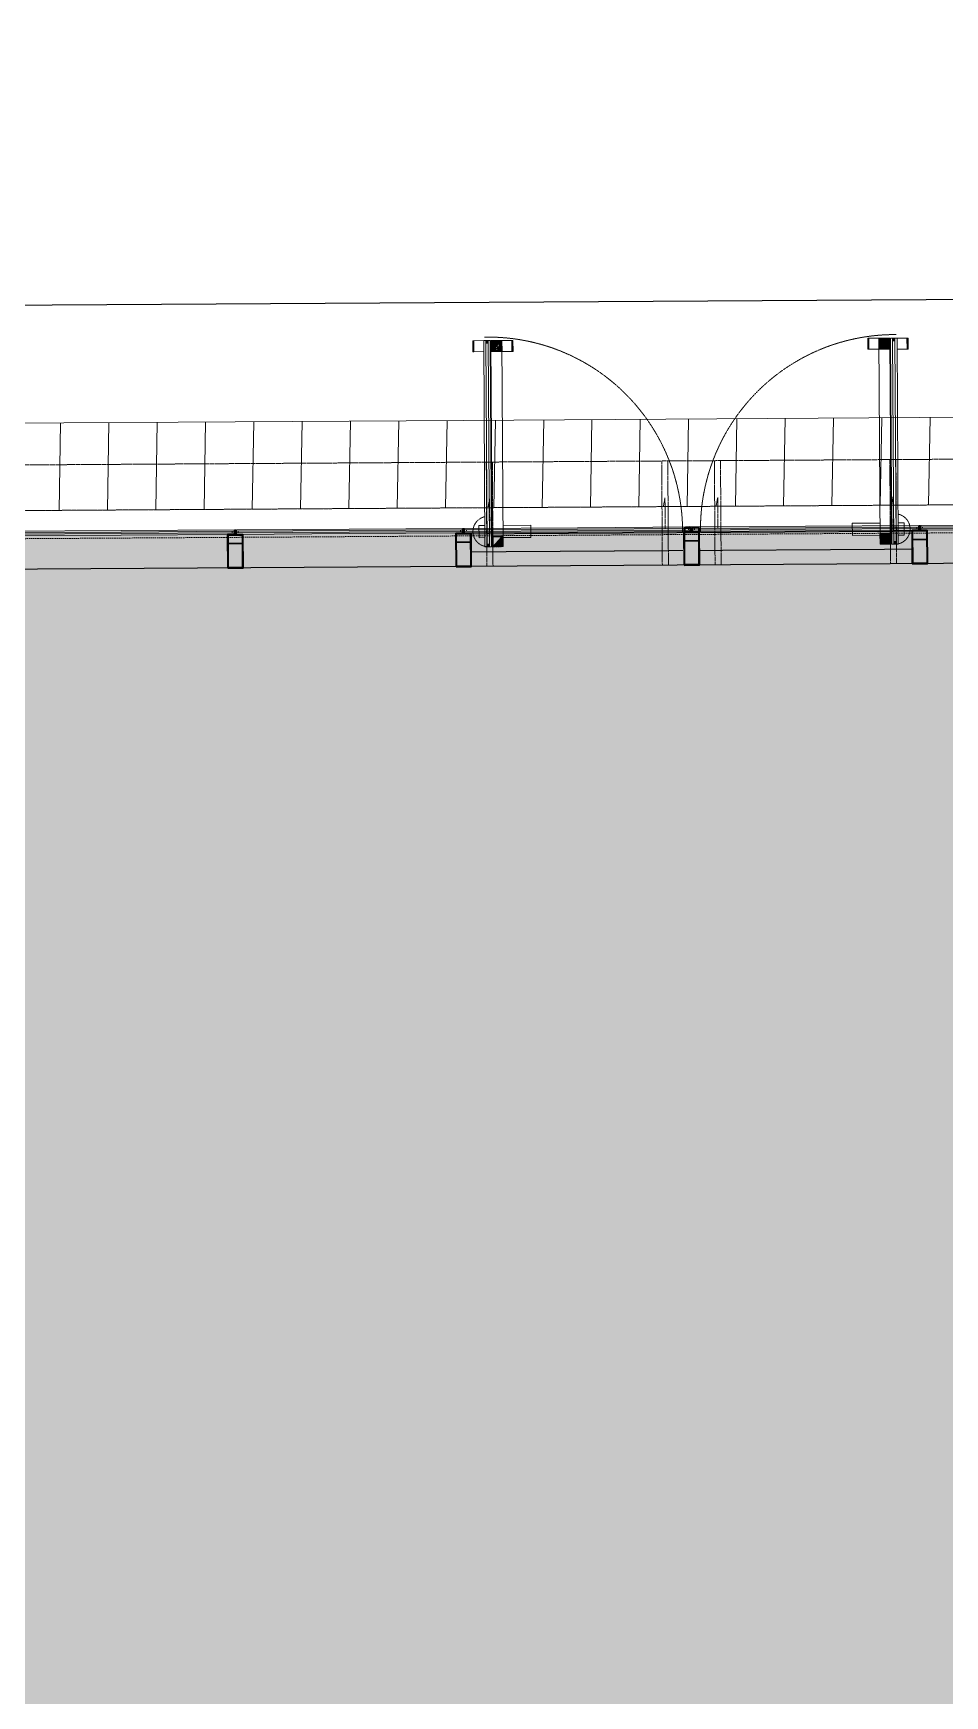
# Model space of a CAD drawing. Header units: millimetres. Extents: x 306 to 836129804, y -168137 to 818603917.
# Drawn here: x 834507871 to 834513864, y 818037969 to 818048899 of the extents above; entities that cross this region are included whole.
import ezdxf

# ---------------------------------------------------------------- set-up
doc = ezdxf.new("R2010")
doc.units = ezdxf.units.MM
doc.header["$LTSCALE"] = 3
for name, pattern in [('ACAD_ISO03W100', [30, 12, -18]), ('B0701', [2.34375, 1.5625, -0.78125]), ('B0703', [4.6875, 3.125, -1.5625])]:
    doc.linetypes.add(name, pattern=pattern)
doc.layers.add('_LTC', color=251, linetype='Continuous')
for name, color, linetype, lineweight in [('Eva-New', 1, 'ACAD_ISO03W100', 18), ('Hatch (LTC&CB)', 252, 'Continuous', 35), ('UAJ-08META', 251, 'Continuous', 9), ('UAJ-21EXWA', 251, 'Continuous', 35), ('UAJ-21EXWA-a', 251, 'Continuous', 9), ('UAJ-21EXWA-c', 251, 'Continuous', 9), ('UAJ-22INWA-a', 251, 'Continuous', 13), ('UAJ-23FLOR-h', 251, 'Continuous', 9), ('UAJ-23FLOR-y', 251, 'B0701', 9), ('UAJ-23FLOR-z', 251, 'B0703', 9), ('UAJ-31EXFR-a', 251, 'Continuous', 13), ('UAJ-31EXFR-c', 251, 'Continuous', 9), ('UAJ-31EXFR-h', 251, 'Continuous', 9), ('UAJ-31EXFR-t', 251, 'Continuous', 5), ('UAJ-31EXFR-y', 251, 'B0701', 9), ('UAJ-32INFR-c', 251, 'Continuous', 9), ('UAJ-32INFR-h', 251, 'Continuous', 9)]:
    doc.layers.add(name, color=color, linetype=linetype, lineweight=lineweight)
pattern_1 = [(45, (0, 0), (-4.999999779477807, 4.999999779477808), []), (45, (1.7, 0), (-4.999999779477807, 4.999999779477808), []), (45, (1.8, 0), (-4.999999779477807, 4.999999779477808), []), (45, (1.9, 0), (-4.999999779477807, 4.999999779477808), []), (45, (2, 0), (-4.999999779477807, 4.999999779477808), []), (45, (2.1, 0), (-4.999999779477807, 4.999999779477808), []), (45, (2.2, 0), (-4.999999779477807, 4.999999779477808), []), (45, (2.3, 0), (-4.999999779477807, 4.999999779477808), [])]

# ---------------------------------------------------------------- blocks, each defined once
blk = doc.blocks.new('*U1177')
at = {"layer": 'UAJ-23FLOR-y'}
for p, q in [((-39.91905583338355, 2.543421103150341), (3.646343938561749, 686.3033914047064)), ((0, 0), (43.5653995188492, 683.7599700787799)), ((8.181724942352872, 442.9493349137479), (-5.460189559905572, 390.3165417619043)), ((-4.535381130339175, 243.3540563795705), (8.181724942352872, 442.9493349137479))]:
    blk.add_line(p, q, dxfattribs=at)
blk = doc.blocks.new('*U1559')
at = {"layer": 'UAJ-21EXWA'}
for points in [[(2999.999999761581, 85.00000035762787), (3099.999999761581, 85.00000047683716), (3099.999999880791, 301.9999996423721), (3000, 301.9999996423721)], [(4499.999999642372, 85.00000035762787), (4599.999999642372, 85.00000047683716), (4599.999999761581, 301.9999996423721), (4499.999999880791, 301.9999996423721)], [(5999.999999523163, 85.00000035762787), (6099.999999523163, 85.00000047683716), (6099.999999642372, 301.9999996423721), (5999.999999761581, 301.9999996423721)], [(7499.999999403954, 85.00000035762787), (7599.999999403954, 85.00000047683716), (7599.999999523163, 301.9999996423721), (7499.999999642372, 301.9999996423721)]]:
    blk.add_lwpolyline(points, close=True, dxfattribs=at)
at = {"layer": 'UAJ-21EXWA-a'}
for points in [[(2300, 304.9999980926514), (1557.499999403954, 305.0000003576279), (1557.499999403954, 335.0000004768372), (2300, 334.9999980926514)], [(2300.000000357628, 305), (3042.499998688698, 305.0000002384186), (3042.499998688698, 335), (2300.000000119209, 335.0000001192093)], [(3046.499999880791, 301.9999992847443), (3046.500000119209, 335.0000003576279), (3053.500000119209, 335.0000007152557), (3053.5, 301.9999992847443)], [(3799.999999880791, 304.9999980926514), (3057.499999284744, 305.0000003576279), (3057.499999284744, 335.0000004768372), (3799.999999880791, 334.9999980926514)], [(3800.000000238419, 305), (4542.499998569489, 305.0000002384186), (4542.499998569489, 335), (3800, 335.0000001192093)], [(4546.499999761581, 301.9999992847443), (4546.5, 335.0000003576279), (4553.5, 335.0000007152557), (4553.499999880791, 301.9999992847443)], [(5299.999999761581, 304.9999980926514), (4557.499999165535, 305.0000003576279), (4557.499999165535, 335.0000004768372), (5299.999999761581, 334.9999980926514)], [(5300.000000119209, 305), (6042.499998450279, 305.0000002384186), (6042.499998450279, 335), (5299.999999880791, 335.0000001192093)], [(6046.499999642372, 301.9999992847443), (6046.499999880791, 335.0000003576279), (6053.499999880791, 335.0000007152557), (6053.499999761581, 301.9999992847443)], [(6799.999999642372, 304.9999980926514), (6057.499999046326, 305.0000003576279), (6057.499999046326, 335.0000004768372), (6799.999999642372, 334.9999980926514)], [(6800, 305), (7542.49999833107, 305.0000002384186), (7542.49999833107, 335), (6799.999999761581, 335.0000001192093)], [(7546.499999523163, 301.9999992847443), (7546.499999761581, 335.0000003576279), (7553.499999761581, 335.0000007152557), (7553.499999642372, 301.9999992847443)], [(8299.999999523163, 304.9999980926514), (7557.499998927116, 305.0000003576279), (7557.499998927116, 335.0000004768372), (8299.999999523163, 334.9999980926514)]]:
    blk.add_lwpolyline(points, dxfattribs=at)
at = {"layer": 'UAJ-21EXWA-c'}
for p, q in [((1557.499999403954, 325.0000003576279), (2300, 324.9999983310699)), ((2300, 314.9999976158142), (1557.499999523163, 315.0000005960464)), ((3042.499998688698, 325.0000002384186), (2300.000000357628, 325.0000003576279)), ((2300.000000238419, 314.9999994039536), (3042.499998807907, 315.0000003576279)), ((3030.49999833107, 315.0000002384186), (3030.499998927116, 325.0000001192093)), ((3057.499999284744, 325.0000003576279), (3799.999999880791, 324.9999983310699)), ((3799.999999880791, 314.9999976158142), (3057.499999403954, 315.0000005960464)), ((3069.499999403954, 315.0000005960464), (3069.499998927116, 325.0000003576279)), ((4542.499998569489, 325.0000002384186), (3800.000000238419, 325.0000003576279)), ((3800.000000119209, 314.9999994039536), (4542.499998688698, 315.0000003576279)), ((4530.499998211861, 315.0000002384186), (4530.499998807907, 325.0000001192093)), ((4557.499999165535, 325.0000003576279), (5299.999999761581, 324.9999983310699)), ((5299.999999761581, 314.9999976158142), (4557.499999284744, 315.0000005960464)), ((4569.499999284744, 315.0000005960464), (4569.499998807907, 325.0000003576279)), ((6042.499998450279, 325.0000002384186), (5300.000000119209, 325.0000003576279)), ((5300, 314.9999994039536), (6042.499998569489, 315.0000003576279)), ((6030.499998092651, 315.0000002384186), (6030.499998688698, 325.0000001192093)), ((6057.499999046326, 325.0000003576279), (6799.999999642372, 324.9999983310699)), ((6799.999999642372, 314.9999976158142), (6057.499999165535, 315.0000005960464)), ((6069.499999165535, 315.0000005960464), (6069.499998688698, 325.0000003576279)), ((7542.49999833107, 325.0000002384186), (6800, 325.0000003576279)), ((6799.999999880791, 314.9999994039536), (7542.499998450279, 315.0000003576279)), ((7530.499997973442, 315.0000002384186), (7530.499998569489, 325.0000001192093)), ((7557.499998927116, 325.0000003576279), (8299.999999523163, 324.9999983310699)), ((8299.999999523163, 314.9999976158142), (7557.499999046326, 315.0000005960464)), ((7569.499999046326, 315.0000005960464), (7569.499998569489, 325.0000003576279))]:
    blk.add_line(p, q, dxfattribs=at)
for points in [[(3004.999999880791, 90.00000047683716), (3094.999999880791, 90.00000059604645), (3094.999999761581, 296.9999996423721), (3005, 296.9999996423721)], [(4504.999999761581, 90.00000047683716), (4594.999999761581, 90.00000059604645), (4594.999999642372, 296.9999996423721), (4504.999999880791, 296.9999996423721)], [(6004.999999642372, 90.00000047683716), (6094.999999642372, 90.00000059604645), (6094.999999523163, 296.9999996423721), (6004.999999761581, 296.9999996423721)], [(7504.999999523163, 90.00000047683716), (7594.999999523163, 90.00000059604645), (7594.999999403954, 296.9999996423721), (7504.999999642372, 296.9999996423721)]]:
    blk.add_lwpolyline(points, close=True, dxfattribs=at)
for points in [[(3005.000000119209, 246.9999996423721), (3094.999999642372, 246.9999996423721)], [(3004.999999880791, 241.9999994039536), (3094.999999761581, 241.9999995231628)], [(4505, 246.9999996423721), (4594.999999523163, 246.9999996423721)], [(4504.999999761581, 241.9999994039536), (4594.999999642372, 241.9999995231628)], [(6004.999999880791, 246.9999996423721), (6094.999999403954, 246.9999996423721)], [(6004.999999642372, 241.9999994039536), (6094.999999523163, 241.9999995231628)], [(7504.999999761581, 246.9999996423721), (7594.999999284744, 246.9999996423721)], [(7504.999999523163, 241.9999994039536), (7594.999999403954, 241.9999995231628)]]:
    blk.add_lwpolyline(points, dxfattribs=at)
blk = doc.blocks.new('*U1802')
at = {"layer": 'UAJ-32INFR-c'}
blk.add_hatch(color=256, dxfattribs=at).paths.add_polyline_path([(0, 0), (-4.440892098500626e-16, -4.999999999999996), (50.00000023597241, -4.999999999999995), (50.00000023597241, 1.332267629550188e-15)])
at = {"layer": 'UAJ-32INFR-h'}
h = blk.add_hatch(dxfattribs=at)
h.set_pattern_fill('STEEL', color=256, angle=90, style=0)
h.set_pattern_definition([(135, (0, 0), (-2.245064030267288, -2.245064030267288), []), (135, (-1.5875, 9.720633968232115e-17), (-2.245064030267288, -2.245064030267288), [])])
h.paths.add_polyline_path([(0, 0), (-4.440892098500626e-16, -4.999999999999996), (50.00000023597241, -4.999999999999995), (50.00000023597241, 1.332267629550188e-15)])
at = {"layer": 'UAJ-22INWA-a', "lineweight": -2}
blk.add_lwpolyline([(0, 0), (-4.440892098500626e-16, -4.999999999999996), (50.00000023597241, -4.999999999999995), (50.00000023597241, 1.332267629550188e-15)], close=True, dxfattribs=at)
blk = doc.blocks.new('*U|REF31191629')
at = {"layer": 'UAJ-32INFR-h'}
h = blk.add_hatch(dxfattribs=at)
h.set_pattern_fill('STAAL', color=256, style=0)
h.set_pattern_definition(pattern_1)
edge = h.paths.add_edge_path(flags=16)
edge.add_arc((-19.00000000737778, -19.00000003930758), 1, 180, 394.9306585423736)
edge.add_line((-19.00000000737778, -20.00000003930757), (19.00000000738324, -20.00000003930666))
edge.add_arc((19.00000000738324, -19.00000003930664), 1, 270, 360)
edge.add_line((20.00000000738324, -19.00000003930666), (20.00000000738142, 19.00000003930938))
edge.add_arc((19.00000000738142, 19.00000003930938), 1, 0, 90)
edge.add_line((19.00000000738142, 20.00000003930938), (-19.0000000073796, 20.00000003930938))
edge.add_arc((-19.0000000073796, 19.00000003930938), 1, 90, 180)
edge.add_line((-20.0000000073796, 19.00000003930938), (-20.00000000737778, -19.00000003930757))
edge = h.paths.add_edge_path()
edge.add_arc((-23.00000000737792, -23.00000003930666), 2, 180, 270)
edge.add_line((-23.00000000737778, -25.00000003930666), (23.00000000738324, -25.00000003930666))
edge.add_arc((23.00000000738309, -23.00000003930666), 2, 270, 360)
edge.add_line((25.00000000738324, -23.00000003930666), (25.00000000738324, 23.00000003930757))
edge.add_arc((23.00000000738338, 23.00000003930742), 2, 0, 90)
edge.add_line((23.00000000738324, 25.00000003930757), (-23.00000000737778, 25.00000003930938))
edge.add_arc((-23.00000000737763, 23.00000003930953), 2, 90, 180)
edge.add_line((-25.00000000737778, 23.00000003930938), (-25.00000000737778, -23.00000003930666))
at = {"layer": 'UAJ-22INWA-a', "lineweight": -2}
for p, q in [((-25.00000000737778, 23.00000003930938), (-25.00000000737778, -23.00000003930666)), ((23.00000000738324, 25.00000003930757), (-23.00000000737778, 25.00000003930938)), ((-20.0000000073796, 19.00000003930938), (-20.00000000737778, -19.00000003930757)), ((19.00000000738142, 20.00000003930938), (-19.0000000073796, 20.00000003930938)), ((20.00000000738324, -19.00000003930666), (20.00000000738142, 19.00000003930938)), ((25.00000000738324, -23.00000003930666), (25.00000000738324, 23.00000003930757)), ((-23.00000000737778, -25.00000003930666), (23.00000000738324, -25.00000003930666)), ((-19.00000000737778, -20.00000003930757), (19.00000000738324, -20.00000003930666))]:
    blk.add_line(p, q, dxfattribs=at)
for centre, radius, start, end in [((-23.00000000737763, 23.00000003930953), 2, 90, 180), ((-19.0000000073796, 19.00000003930938), 1, 90, 180), ((19.00000000738142, 19.00000003930938), 1, 0, 90), ((23.00000000738338, 23.00000003930742), 2, 0, 90), ((-23.00000000737792, -23.00000003930666), 2, 180, 270), ((-19.00000000737778, -19.00000003930758), 1, 180, 34.93065854237362), ((19.00000000738324, -19.00000003930664), 1, 270, 0), ((23.00000000738309, -23.00000003930666), 2, 270, 0)]:
    blk.add_arc(centre, radius, start, end, dxfattribs=at)
blk = doc.blocks.new('*U|REF31201630')
at = {"layer": 'UAJ-32INFR-h'}
h = blk.add_hatch(dxfattribs=at)
h.set_pattern_fill('STAAL', color=256, style=0)
h.set_pattern_definition(pattern_1)
edge = h.paths.add_edge_path(flags=16)
edge.add_arc((-19.00000000737778, -19.00000003930758), 1, 180, 394.9306585423736)
edge.add_line((-19.00000000737778, -20.00000003930757), (19.00000000738324, -20.00000003930666))
edge.add_arc((19.00000000738324, -19.00000003930664), 1, 270, 360)
edge.add_line((20.00000000738324, -19.00000003930666), (20.00000000738142, 19.00000003930938))
edge.add_arc((19.00000000738142, 19.00000003930938), 1, 0, 90)
edge.add_line((19.00000000738142, 20.00000003930938), (-19.0000000073796, 20.00000003930938))
edge.add_arc((-19.0000000073796, 19.00000003930938), 1, 90, 180)
edge.add_line((-20.0000000073796, 19.00000003930938), (-20.00000000737778, -19.00000003930757))
edge = h.paths.add_edge_path()
edge.add_arc((-23.00000000737792, -23.00000003930666), 2, 180, 270)
edge.add_line((-23.00000000737778, -25.00000003930666), (23.00000000738324, -25.00000003930666))
edge.add_arc((23.00000000738309, -23.00000003930666), 2, 270, 360)
edge.add_line((25.00000000738324, -23.00000003930666), (25.00000000738324, 23.00000003930757))
edge.add_arc((23.00000000738338, 23.00000003930742), 2, 0, 90)
edge.add_line((23.00000000738324, 25.00000003930757), (-23.00000000737778, 25.00000003930938))
edge.add_arc((-23.00000000737763, 23.00000003930953), 2, 90, 180)
edge.add_line((-25.00000000737778, 23.00000003930938), (-25.00000000737778, -23.00000003930666))
at = {"layer": 'UAJ-22INWA-a', "lineweight": -2}
for p, q in [((-25.00000000737778, 23.00000003930938), (-25.00000000737778, -23.00000003930666)), ((23.00000000738324, 25.00000003930757), (-23.00000000737778, 25.00000003930938)), ((-20.0000000073796, 19.00000003930938), (-20.00000000737778, -19.00000003930757)), ((19.00000000738142, 20.00000003930938), (-19.0000000073796, 20.00000003930938)), ((20.00000000738324, -19.00000003930666), (20.00000000738142, 19.00000003930938)), ((25.00000000738324, -23.00000003930666), (25.00000000738324, 23.00000003930757)), ((-23.00000000737778, -25.00000003930666), (23.00000000738324, -25.00000003930666)), ((-19.00000000737778, -20.00000003930757), (19.00000000738324, -20.00000003930666))]:
    blk.add_line(p, q, dxfattribs=at)
for centre, radius, start, end in [((-23.00000000737763, 23.00000003930953), 2, 90, 180), ((-19.0000000073796, 19.00000003930938), 1, 90, 180), ((19.00000000738142, 19.00000003930938), 1, 0, 90), ((23.00000000738338, 23.00000003930742), 2, 0, 90), ((-23.00000000737792, -23.00000003930666), 2, 180, 270), ((-19.00000000737778, -19.00000003930758), 1, 180, 34.93065854237362), ((19.00000000738324, -19.00000003930664), 1, 270, 0), ((23.00000000738309, -23.00000003930666), 2, 270, 0)]:
    blk.add_arc(centre, radius, start, end, dxfattribs=at)
blk = doc.blocks.new('EWS Glass Pivot Door')
at = {"layer": 'UAJ-31EXFR-h'}
h = blk.add_hatch(color=256, dxfattribs=at)
h.dxf.hatch_style = 1
h.paths.add_polyline_path([(134.9396343231201, 207.2032741308212), (134.9396362304688, 192.7338186502457), (152.3029814958572, 192.7338211536407), (152.3029811382294, 207.2032761573792)])
h = blk.add_hatch(color=256, dxfattribs=at)
h.dxf.hatch_style = 1
h.paths.add_polyline_path([(1489.939630508423, 207.2524619102478), (1489.939633369446, 192.7830073833466), (1472.576287031174, 192.7830054759979), (1472.576284885406, 207.252460360527)])
at = {"layer": 'UAJ-32INFR-c'}
h = blk.add_hatch(color=256, dxfattribs=at)
h.dxf.hatch_style = 1
h.paths.add_polyline_path([(256.6172027587891, 1523.750954270363, 0.4142135612038482), (246.6165667772293, 1533.750317931175), (223.6165665388107, 1533.748855233192), (223.6168847084045, 1528.748855233192), (246.6168850660324, 1528.750318288803, -0.4142135612133124), (251.6172028779984, 1523.750636339188), (251.6188883781433, 1497.250636339188, -0.4142135620242937), (246.6192065477371, 1492.250318169594), (223.6192064285278, 1492.248855352402), (223.6195243597031, 1487.248855471611), (246.6195245981216, 1487.250318408012, 0.4142135620243083), (256.6188884973526, 1497.250954389572)])
at = {"layer": 'UAJ-22INWA-a', "lineweight": -2}
for points in [[(223.6165664196014, 1533.748854875565), (246.6165667772293, 1533.750317573547, -0.4142135623730951), (256.6172025203705, 1523.750954151154), (256.6188880205154, 1497.250954151154, -0.4142135623730951), (246.6195242404938, 1487.250318527222), (223.6195240020752, 1487.248855471611)], [(223.6168848276138, 1528.748855113983), (246.6168850660324, 1528.750318288803, -0.4142135553466127), (251.6172026395798, 1523.750636100769), (251.618888258934, 1497.250636339188, -0.414213562373095), (246.6192061901093, 1492.250318169594), (223.6192063093185, 1492.248855233192)]]:
    blk.add_lwpolyline(points, format="xyb", dxfattribs=at)
at = {"layer": 'UAJ-31EXFR-a'}
blk.add_lwpolyline([(134.9396324157715, 221.6727287769318), (134.9396381378174, 178.2643637657166), (1489.939633607864, 178.313551902771), (1489.939629793167, 221.721915602684)], close=True, dxfattribs=at)
at = {"layer": 'UAJ-31EXFR-c'}
for points in [[(1417.592346549034, 298.4100221395493), (1417.592338562012, 370.7572956085205), (1489.93961250782, 370.7573029994965), (1489.939621567726, 298.4100288152695)], [(1417.592359423637, 178.3135435581207), (1417.592367053032, 105.9662693738937), (1489.939641952515, 105.9662775993347), (1489.939633607864, 178.313551902771)]]:
    blk.add_lwpolyline(points, close=True, dxfattribs=at)
for points in [[(134.9396344423294, 207.2032737731934), (1489.939630389214, 207.252460360527)], [(134.9396362304688, 192.7338186502457), (1489.939632534981, 192.7830060720444)]]:
    blk.add_lwpolyline(points, dxfattribs=at)
at = {"layer": 'UAJ-31EXFR-h'}
for points in [[(134.939625620842, 298.3608421087265), (134.9396321773529, 226.0135670900345), (1489.939628124237, 226.062754034996), (1489.939620256424, 298.4100288152695)], [(134.9396343231201, 207.2032741308212), (134.9396362304688, 192.7338186502457), (152.3029814958572, 192.7338211536407), (152.3029811382294, 207.2032761573792)], [(1489.939630508423, 207.2524619102478), (1489.939633369446, 192.7830073833466), (1472.576287031174, 192.7830054759979), (1472.576284885406, 207.252460360527)]]:
    blk.add_lwpolyline(points, close=True, dxfattribs=at)
at = {"layer": 'UAJ-31EXFR-t'}
for points in [[(274.9577349424362, 298.3659247159958), (274.966891169548, 479.9907500743866), (194.9668905735016, 479.9985384941101), (194.9492077827454, 298.3630204200745)], [(194.9421647787094, 226.0157450437546), (194.9417427778244, 221.674906373024)], [(274.9417432546616, 221.6778109073639), (274.9421662092209, 226.0186483860016)], [(194.9375169277191, 178.2665412425995), (194.9337911605835, 139.9985395669937), (274.9497511386871, 139.9907499551773)], [(274.9497511386871, 139.9907499551773), (274.9558221101761, 178.269446015358)]]:
    blk.add_lwpolyline(points, dxfattribs=at)
at = {"layer": 'UAJ-31EXFR-y', "ltscale": 0.2}
for p, q in [((101.8747409582138, 1478.267441511154), (101.8747287988663, 87.24885475635529)), ((219.8747402429581, 1478.267441391945), (219.8747290372849, 87.24885511398315))]:
    blk.add_line(p, q, dxfattribs=at)
at = {"layer": 'UAJ-31EXFR-y'}
blk.add_circle((234.9396327733994, 199.9934278726578), 11.99999999999998, dxfattribs=at)
at = {"layer": 'UAJ-31EXFR-y', "ltscale": 0.2}
for radius, start, end in [(1278.362782523718, 359.3151752837017, 90.6877892146988), (99.99999992637899, 179.9970493582812, 347.4542626588013)]:
    blk.add_arc((234.9396327733994, 199.9934281110764), radius, start, end, dxfattribs=at)
at = {"layer": 'UAJ-08META'}
for name, p, xscale, yscale, zscale, rotation in [('*U1802', (1489.939614892006, 363.5225758552551), 1.446945487555049, 1.446945487555049, 1.446945487555049, 180.0000062229428), ('*U|REF31191629', (171.1115590333939, 262.1872081756592), -1.446945487555046, 1.446945487555046, 1.446945487555046, 90.00000632683499), ('*U|REF31201630', (1453.765987038612, 262.2363882064819), -1.446945487555046, 1.446945487555046, 1.446945487555046, 90.00000632683499), ('*U1802', (1489.939640879631, 113.201003909111), -1.446945487555045, 1.446945487555046, 1.446945487555046, 6.180535304560869e-06)]:
    blk.add_blockref(name, p, dxfattribs=dict(at, xscale=xscale, yscale=yscale, zscale=zscale, rotation=rotation))
blk = doc.blocks.new('FAC-00-0')
at = {"layer": '_LTC'}
for points in [[(834506394.5954391, 817953186.4402099), (834502439.1254252, 818009760.6521547), (834502469.0979798, 818011137.1919142, -0.1260855540377667), (834502638.9346578, 818011744.6659341, -0.01153538548422529), (834503125.7417965, 818012544.8778622), (834502874.90825, 818016116.1152112), (834502928.1535649, 818017555.4617332), (834502932.6512704, 818017612.0754771, -0.3518824166494503), (834504029.3245474, 818018775.2470737), (834506199.8346143, 818018931.022818), (834505264.6723328, 818019734.6683162, -0.2045364363419117), (834504667.3363208, 818020948.287674), (834503425.6772726, 818044845.8532729, -0.4284270144605849), (834505556.702372, 818047098.6460533), (834536841.0728337, 818047287.4061916, -0.3390589641111417), (834537994.6845515, 818046408.822085, -0.0005282743386223199), (834538802.0597303, 818042709.9909185, -0.006711376454954112), (834539225.8753613, 818038707.3230001), (834539226.8239207, 818038681.6829042)], [(834535654.4220136, 818035138.1989344), (834531807.0224274, 818042463.3654573, 0.2515415564218079), (834527168.874219, 818045496.2169657), (834506145.6546819, 818045365.6339622, 0.400247108766894), (834505518.9044905, 818044608.7850965), (834506473.7313769, 818030950.3849785)]]:
    blk.add_lwpolyline(points, format="xyb", dxfattribs=at)
at = {"layer": '_LTC', "linetype": 'ByBlock', "rotation": 90.35326702176427}
blk.add_blockref('EWS Glass Pivot Door', (834513737.6985244, 818045405.8296376, -1.145633454324724e-06), dxfattribs=at)
at = {"layer": '_LTC', "linetype": 'ByBlock', "xscale": -1, "rotation": 270.3532659477112}
blk.add_blockref('EWS Glass Pivot Door', (834510663.3301653, 818045386.8738773, -1.145633454324724e-06), dxfattribs=at)
at = {"layer": '_LTC', "rotation": 0.3532665165315216}
blk.add_blockref('*U1559', (834506151.0771478, 818045280.6704941, -1.145633454324724e-06), dxfattribs=at)

msp = doc.modelspace()

# ---------------------------------------------------------------- hatches: boundary and pattern name
at = {"layer": 'Hatch (LTC&CB)', "ltscale": 0.5}
h = msp.add_hatch(color=256, dxfattribs=at)
h.dxf.hatch_style = 1
h.paths.add_polyline_path([(834513554.2875786, 817967164.184733), (834513136.0010567, 817973147.5986885), (834516444.2460145, 817973378.8703827), (834516862.5325388, 817967395.4564129)])
edge = h.paths.add_edge_path()
edge.add_line((834574531.2963331, 818045981.8457801), (834554099.929931, 818044553.5366205))
edge.add_line((834554099.929931, 818044553.5366205), (834551123.8228455, 818044183.8080285))
edge.add_line((834551123.8228455, 818044183.8080285), (834548209.0206542, 818043477.5243225))
edge.add_line((834548209.0206542, 818043477.5243225), (834545391.3720644, 818042450.0201086))
edge.add_line((834545391.3720644, 818042450.0201086), (834542706.1556592, 818041114.1603316))
edge.add_line((834542706.1556592, 818041114.1603316), (834540186.9918953, 818039486.6707257))
edge.add_line((834540186.9918953, 818039486.6707257), (834537891.0747983, 818037557.0067935))
edge.add_line((834537891.0747983, 818037557.0067935), (834535879.1420094, 818035334.0248597))
edge.add_line((834535879.1420094, 818035334.0248597), (834535855.3944789, 818035294.2675608))
edge.add_line((834535855.3944789, 818035294.2675608), (834532032.6782387, 818042572.4388088))
edge.add_line((834532032.6782387, 818042572.4388088), (834531164.0984614, 818043800.1153567))
edge.add_line((834531164.0984614, 818043800.1153567), (834530021.2562451, 818044771.3886445))
edge.add_line((834530021.2562451, 818044771.3886445), (834528673.237675, 818045435.2700317))
edge.add_line((834528673.237675, 818045435.2700317), (834527205.3850749, 818045748.6568446))
edge.add_line((834527205.3850749, 818045748.6568446), (834506196.3506466, 818045615.4155988))
edge.add_arc((834506271.1753964, 818044617.8358235), 1000.382002588579, 94.28951124117238, 184.8385578105567)
edge.add_line((834505274.3584335, 818044533.4551773), (834507175.0349003, 818017345.0717123))
edge.add_arc((834508006.2233039, 818017538.0693862), 853.3008053756253, 193.0721449834389, 241.7750472788793)
edge.add_line((834507602.6678852, 818016786.2281208), (834508069.1239861, 818016499.3412285))
edge.add_line((834508069.1239861, 818016499.3412285), (834506033.0790353, 818013635.890324))
edge.add_arc((834507255.7232584, 818012765.1948972), 1500.989481160123, 144.5437625065404, 184.7118367485428)
edge.add_line((834505759.8064644, 818012641.8970132), (834510574.8280377, 817943764.9910301))
edge.add_arc((834512461.4285563, 817944222.0794972), 1941.182985577997, 193.6192718619657, 275.7769527828718)
edge.add_line((834512656.820462, 817942290.75524), (834514135.0129817, 817942432.7829566))
edge.add_line((834514135.0129817, 817942432.7829566), (834515639.5898061, 817942609.6817144))
edge.add_line((834515639.5898061, 817942609.6817144), (834517125.2230971, 817942816.5733008))
edge.add_line((834517125.2230971, 817942816.5733008), (834518606.1282966, 817943054.9641434))
edge.add_line((834518606.1282966, 817943054.9641434), (834520081.6376159, 817943324.7467438))
edge.add_line((834520081.6376159, 817943324.7467438), (834521550.6787682, 817943623.4372313))
edge.add_line((834521550.6787682, 817943623.4372313), (834523003.1909853, 817943997.2323029))
edge.add_line((834523003.1909853, 817943997.2323029), (834524434.6779621, 817944444.8476892))
edge.add_line((834524434.6779621, 817944444.8476892), (834525841.3906198, 817944965.1110799))
edge.add_line((834525841.3906198, 817944965.1110799), (834527219.6447655, 817945556.6599009))
edge.add_line((834527219.6447655, 817945556.6599009), (834528566.4663409, 817946218.3362625))
edge.add_line((834528566.4663409, 817946218.3362625), (834529949.1975069, 817946963.0067956))
edge.add_line((834529949.1975069, 817946963.0067956), (834530025.4386841, 817945888.6557508))
edge.add_line((834530025.4386841, 817945888.6557508), (834530524.2280539, 817945923.5249519))
edge.add_line((834530524.2280539, 817945923.5249519), (834531068.3343124, 817946109.8721913))
edge.add_line((834531068.3343124, 817946109.8721913), (834531037.8571603, 817946545.8476382))
edge.add_line((834531037.8571603, 817946545.8476382), (834533865.2576491, 817946000.0480125))
edge.add_line((834533865.2576491, 817946000.0480125), (834536130.1011477, 817945599.4485525))
edge.add_line((834536130.1011477, 817945599.4485525), (834538400.1908902, 817945229.7315427))
edge.add_line((834538400.1908902, 817945229.7315427), (834540675.1291097, 817944891.1253359))
edge.add_line((834540675.1291097, 817944891.1253359), (834542954.494443, 817944583.7301323))
edge.add_line((834542954.494443, 817944583.7301323), (834545237.8685557, 817944307.6853015))
edge.add_line((834545237.8685557, 817944307.6853015), (834547578.8128494, 817944055.8657025))
edge.add_line((834547578.8128494, 817944055.8657025), (834549775.2120743, 817943852.7193749))
edge.add_line((834549775.2120743, 817943852.7193749), (834552166.6682281, 817943704.7044293))
edge.add_line((834552166.6682281, 817943704.7044293), (834554408.0140736, 817943602.5051898))
edge.add_line((834554408.0140736, 817943602.5051898), (834556706.8720335, 817943525.9335827))
edge.add_line((834556706.8720335, 817943525.9335827), (834559062.7525511, 817943492.2506982))
edge.add_line((834559062.7525511, 817943492.2506982), (834561264.7959542, 817943499.6060555))
edge.add_line((834561264.7959542, 817943499.6060555), (834563662.805802, 817943545.8192695))
edge.add_line((834563662.805802, 817943545.8192695), (834565905.0821311, 817943629.5407001))
edge.add_line((834565905.0821311, 817943629.5407001), (834568202.2235788, 817943747.6000468))
edge.add_line((834568202.2235788, 817943747.6000468), (834570497.1715583, 817943902.4870338))
edge.add_line((834570497.1715583, 817943902.4870338), (834572789.3424196, 817944094.1622797))
edge.add_line((834572789.3424196, 817944094.1622797), (834575076.8880951, 817944322.4462694))
edge.add_line((834575076.8880951, 817944322.4462694), (834577358.8485965, 817944599.7346953))
edge.add_arc((834577188.4102644, 817949142.5459951), 4546.007449470469, 272.1486296327768, 348.0754999770829)
edge.add_line((834581636.318153, 817948203.238194), (834581931.6191186, 817949988.7878709))
edge.add_line((834581931.6191186, 817949988.7878709), (834582222.8927813, 817952167.7077127))
edge.add_line((834582222.8927813, 817952167.7077127), (834582444.6448697, 817954354.4007571))
edge.add_line((834582444.6448697, 817954354.4007571), (834582596.7161981, 817956553.5893033))
edge.add_line((834582596.7161981, 817956553.5893033), (834582678.7199463, 817958758.7008262))
edge.add_line((834582678.7199463, 817958758.7008262), (834582689.6004196, 817961000.6853927))
edge.add_line((834582689.6004196, 817961000.6853927), (834582627.8349453, 817963239.9127623))
edge.add_line((834582627.8349453, 817963239.9127623), (834582495.0484269, 817965475.7417142))
edge.add_line((834582495.0484269, 817965475.7417142), (834582352.0371794, 817967521.4644701))
edge.add_line((834582352.0371794, 817967521.4644701), (834582377.3017465, 817967501.2573416))
edge.add_line((834582377.3017465, 817967501.2573416), (834583280.4098197, 817967592.3724535))
edge.add_line((834583280.4098197, 817967592.3724535), (834582885.6743841, 817972682.2829502))
edge.add_line((834582885.6743841, 817972682.2829502), (834582550.7585597, 817977040.087476))
edge.add_line((834582550.7585597, 817977040.087476), (834582280.7159691, 817980552.6941899))
edge.add_line((834582280.7159691, 817980552.6941899), (834582016.0826895, 817983880.3056784))
edge.add_line((834582016.0826895, 817983880.3056784), (834581737.2924131, 817986867.2783637))
edge.add_line((834581737.2924131, 817986867.2783637), (834581397.7587786, 817990004.3583491))
edge.add_line((834581397.7587786, 817990004.3583491), (834578831.2786306, 818011297.8700217))
edge.add_line((834578831.2786306, 818011297.8700217), (834578649.3672444, 818012963.5483121))
edge.add_line((834578649.3672444, 818012963.5483121), (834576771.549405, 818039832.1183864))
edge.add_line((834576771.549405, 818039832.1183864), (834576279.8499508, 818039797.7448243))
edge.add_line((834576279.8499508, 818039797.7448243), (834575932.169804, 818044771.1641917))
edge.add_arc((834574629.9863018, 818044680.2268811), 1305.354920261004, 3.994735601767179, 94.33592376376863)

# ---------------------------------------------------------------- next in the draw order: block references
msp.add_blockref('FAC-00-0', (0, 0))

# ---------------------------------------------------------------- next in the draw order: hatches: boundary and pattern name
at = {"layer": 'Eva-New', "linetype": 'Continuous', "ltscale": 0.01}
h = msp.add_hatch(dxfattribs=at)
h.set_pattern_fill('ANSI31', color=8, scale=350, angle=4)
h.set_pattern_definition([(49, (0, 0), (-838.6710210225554, 729.0455959657013), [])])
edge = h.paths.add_edge_path()
edge.add_arc((834611513.5385946, 818068145.3264505), 14099.99999968531, 55.19002574308559, 154.5596091027724)
edge.add_line((834598780.7776825, 818074202.2893481), (834595240.3911003, 818066761.4558462))
edge.add_arc((834589822.417787, 818069339.3552195), 6000.000000233124, 273.9989064334658, 334.5546563119141, ccw=False)
edge.add_line((834590240.8423903, 818063353.9629304), (834585554.5350056, 818063026.3542768))
edge.add_arc((834584989.6617913, 818071106.6338656), 8099.999998867221, 264.220048196886, 273.9989064322582, ccw=False)
edge.add_line((834584173.925572, 818063047.8142), (834580415.7397891, 818063428.2282544))
edge.add_arc((834579106.5335116, 818050494.3201492), 12999.99999816069, 84.2200481985661, 93.99077919798958)
edge.add_line((834578201.7864021, 818063462.7985727), (834574221.9197499, 818063185.1428037))
edge.add_arc((834573731.4752913, 818070170.6889209), 7002.741628984699, 184.518270925359, 274.0160585979712, ccw=False)
edge.add_arc((834553791.0620614, 818068592.8452796), 13000.0000005708, 4.527501078735133, 25.16518805878682)
edge.add_line((834565557.174624, 818074120.828201), (834563375.7160238, 818078763.9842684))
edge.add_arc((834569692.9588658, 818081779.3520507), 6999.999999030279, 186.261998653722, 205.5162346975632, ccw=False)
edge.add_line((834562734.724241, 818081015.8267443), (834561851.4163579, 818093822.5155479))
edge.add_arc((834568795.7761757, 818094576.8707228), 6985.211880096444, 103.79340942041148, 186.1996435070692, ccw=False)
edge.add_line((834567130.3497419, 818101360.6410463), (834607738.9713905, 818104323.6446342))
edge.add_arc((834606780.3295362, 818117304.0183489), 13015.72495013958, 274.223807264846, 392.8596289379157)
edge.add_arc((834623587.3262396, 818128173.8785237), 6999.999999836902, 183.9989136523716, 212.9539425140163, ccw=False)
edge.add_line((834616604.3686309, 818127685.7156067), (834614554.4666462, 818157541.1841724))
edge.add_line((834614554.4666462, 818157541.1841724), (834608569.0701823, 818157122.7809477))
edge.add_line((834608569.0701823, 818157122.7809477), (834610618.9763948, 818127267.2902491))
edge.add_arc((834623587.3262378, 818128173.8785231), 12999.99999806346, 183.9989136508734, 212.8579348742854)
edge.add_arc((834606785.1724918, 818117301.6086594), 7012.974383020965, -85.87050168941721, 32.994913872568816, ccw=False)
edge.add_line((834607290.1835088, 818110306.8410742), (834542916.4285616, 818105772.5570611))
edge.add_line((834542916.4285616, 818105772.5570611), (834543332.168679, 818099784.931535))
edge.add_line((834543332.168679, 818099784.931535), (834548339.9487058, 818100139.6961751))
edge.add_arc((834548849.6206386, 818093135.5706489), 7022.644791367745, 1.917894415990986, 94.16192873604791, ccw=False)
edge.add_line((834555868.3314306, 818093370.5997602), (834556822.6031799, 818079614.5109141))
edge.add_arc((834565030.3921052, 818080333.9384184), 8239.258156901009, 185.0092761133849, 211.2767633085009)
edge.add_line((834557988.549832, 818076056.3418531), (834560014.6381451, 818071842.7746612))
edge.add_arc((834553704.8687762, 818068780.019501), 7013.81912084653, -83.41200971856142, 25.89188562423311, ccw=False)
edge.add_line((834554509.5567249, 818061812.5137804), (834511331.2743995, 818058806.1397856))
edge.add_arc((834510845.0625758, 818065789.233517), 6999.999999933733, 141.8798806352492, 273.9829049167347, ccw=False)
edge.add_arc((834495100.3448526, 818078140.8887452), 13011.48484009153, 321.889271565979, 363.9966433354928)
edge.add_line((834508080.187521, 818079047.7636253), (834507303.147802, 818090245.0026575))
edge.add_arc((834514286.1054543, 818090733.1649512), 6999.999999943095, 94.21783473311712, 183.9989085377374, ccw=False)
edge.add_line((834513771.2650272, 818097714.206373), (834514324.2611847, 818097754.9889383))
edge.add_line((834514324.2611847, 818097754.9889383), (834515094.2032907, 818097812.2750338))
edge.add_arc((834515888.7804214, 818090839.1162039), 7018.283043878132, 4.391191596629085, 96.50069787772958, ccw=False)
edge.add_line((834522886.4615402, 818091376.4762715), (834523318.1003574, 818085091.4654405))
edge.add_line((834523318.1003574, 818085091.4654405), (834529307.3396509, 818085510.1591995))
edge.add_line((834529307.3396509, 818085510.1591995), (834528870.5492542, 818091758.2633296))
edge.add_arc((834535853.5069062, 818092246.4256233), 6999.999999586337, 93.99890853307471, 183.9989085379415, ccw=False)
edge.add_line((834535365.3446131, 818099229.3832753), (834540639.8020831, 818099596.5330453))
edge.add_line((834540639.8020831, 818099596.5330453), (834540220.7704337, 818105616.323317))
edge.add_line((834540220.7704337, 818105616.323317), (834513376.0995728, 818103738.6078113))
edge.add_arc((834514284.2614373, 818090770.3680685), 13000.00000003277, 94.00586599802176, 183.991117880833)
edge.add_line((834501315.7883602, 818089865.5443004), (834502093.999344, 818078618.6765761))
edge.add_arc((834495110.6965383, 818078135.4768907), 7000.000000828009, -66.13857842422561, 3.9581909098961887, ccw=False)
edge.add_arc((834495110.6965395, 818078135.4768903), 6999.999999981786, 273.99870041279297, 293.8614215680351, ccw=False)
edge.add_line((834495598.8334678, 818071152.5174648), (834484038.0252761, 818070344.3705096))
edge.add_arc((834484944.5652856, 818057376.0172908), 12999.99999985473, 3.998699986240524, 93.99870041178127, ccw=False)
edge.add_line((834497912.918511, 818058282.557204), (834498850.7850932, 818044866.0656179))
edge.add_arc((834505832.5325971, 818045382.0451274), 7000.788031506466, 153.5175844556254, 184.2267069343446, ccw=False)
edge.add_arc((834505831.7802428, 818045382.3021698), 7000.000000506094, 93.9907792036035, 153.5167215738451, ccw=False)
edge.add_line((834505344.6087215, 818052365.3290147), (834578107.7560652, 818057441.656797))
edge.add_arc((834579012.5031768, 818044473.1783768), 12999.99999509848, 84.22004763743712, 93.99077920788699, ccw=False)
edge.add_line((834580321.7095807, 818057407.0864662), (834583663.296837, 818057068.8416442))
edge.add_arc((834584972.5032473, 818070002.7497832), 13000.00004509936, 264.2200476312211, 273.9989064308502)
edge.add_line((834585879.0898904, 818057034.399779), (834609493.5669917, 818058685.2319609))
edge.add_arc((834609981.7373167, 818051702.1557314), 7000.118848462731, -19.364931974248975, 93.99890643048622, ccw=False)
edge.add_arc((834628850.3650681, 818045070.4409646), 13000.00000042529, 160.6350680240969, 183.9989064535735)
edge.add_line((834615882.0151088, 818044163.8543195), (834619634.348526, 817990488.2644923))
edge.add_arc((834610656.2600935, 817989860.627584), 8999.999999519287, -86.01194112060227, 3.998906454734822, ccw=False)
edge.add_line((834611282.1972058, 817980882.4204844), (834602812.2813497, 817980291.9201078))
edge.add_line((834602812.2813497, 817980291.9201078), (834603230.7061716, 817974306.527834))
edge.add_line((834603230.7061716, 817974306.527834), (834611717.6719617, 817974898.2168859))
edge.add_arc((834612343.6090722, 817965920.0097858), 8999.999999977357, 3.8734655887747067, 93.98805886777768, ccw=False)
edge.add_line((834621323.0501077, 817966527.9889727), (834621688.4984579, 817961112.7419763))
edge.add_line((834621688.4984579, 817961112.7419763), (834627673.3989117, 817961529.9934386))
edge.add_line((834627673.3989117, 817961529.9934386), (834621867.801321, 818044576.6440177))
edge.add_arc((834628850.6858916, 818045064.8011855), 6999.926738671702, 160.627157224399, 183.9989083996896, ccw=False)
edge.add_arc((834609980.9204334, 818051699.8431354), 13002.36888268257, 340.6271572335476, 454.0111039654658)
edge.add_line((834609071.4073162, 818064670.3628802), (834607456.5171404, 818064557.3573512))
edge.add_arc((834607170.3486158, 818068550.9500543), 4003.832551789663, 155.6211224779758, 274.0986331619272, ccw=False)
edge.add_line((834603523.5142193, 818070203.6066998), (834604195.8682836, 818071618.3222857))
edge.add_arc((834611513.5386757, 818068145.3264558), 8100.000000027051, 54.14039305783359, 154.6107958035704, ccw=False)
edge.add_arc((834623873.9558088, 818085245.9413723), 13000.02232763516, 234.1403928659832, 234.163197705768)
edge.add_line((834616262.7220054, 818074706.9802988), (834619562.6153525, 818079722.129262))
at = {"layer": 'UAJ-23FLOR-h'}
h = msp.add_hatch(dxfattribs=at)
h.set_pattern_fill('ANSI31', color=256, scale=100, angle=40)
h.set_pattern_definition([(88.99890841552194, (834576001.7611574, 818046085.3420339), (-317.4515375861835, 5.54718705001838), [])])
h.paths.add_polyline_path([(834527262.5393012, 818046457.8023103), (834525687.7151468, 818046448.0923512), (834525685.7151626, 818046448.0800197), (834524185.7436968, 818046438.8315829), (834521201.3853023, 818046418.4865252), (834519701.8763813, 818046409.2410903), (834518197.904963, 818046399.9679961), (834516697.9334692, 818046390.7195528), (834515197.9619865, 818046381.471121), (834513697.990493, 818046372.2226783), (834509198.0760325, 818046344.4773828), (834507698.1045445, 818046335.2289511), (834506198.1330519, 818046325.9804925), (834506205.5251756, 818045751.0151409), (834507701.6497763, 818045760.2398806), (834509201.6212647, 818045769.4883121), (834510701.592753, 818045778.7367439), (834513701.5357292, 818045797.2336079), (834515201.5072186, 818045806.4820503), (834516705.6200665, 818045815.7560167), (834518201.4501956, 818045824.9789257), (834519705.4216045, 818045834.2520199), (834521205.3051413, 818045843.4999001), (834524189.2889299, 818045863.8425261), (834525689.2604066, 818045873.0909492), (834525956.9472846, 818045874.7414374), (834527197.953545, 818045883.8561982)])

# ---------------------------------------------------------------- next in the draw order: linework, layer by layer
for points in [[(834532042.3480122, 818043788.9270154), (834531679.949569, 818044297.6118504), (834530397.1992208, 818045377.9237593), (834528892.3463956, 818046116.5448989), (834527262.5393008, 818046457.8023103), (834525687.7151467, 818046448.0923512), (834525685.7151625, 818046448.0800197), (834524185.7436965, 818046438.8315829), (834521201.3853022, 818046418.4865252), (834519701.8763814, 818046409.2410905), (834518197.904963, 818046399.9679964), (834516697.933469, 818046390.7195528), (834515197.9619864, 818046381.471121), (834513697.9904929, 818046372.2226783), (834510698.047521, 818046353.7258147), (834509198.0760324, 818046344.4773828), (834507698.1045444, 818046335.2289512), (834506198.1330429, 818046325.9804925), (834506165.8086764, 818046325.7811888, 0.4093482590475777), (834504561.3427436, 818044549.3625168)], [(834505138.8472402, 818044524.5758523), (834505137.8239603, 818044539.2134515, 0.0007809439198636283), (834505137.8094841, 818044539.4159801, -0.4147115559641618), (834506186.1464243, 818045750.8956566), (834506201.6782844, 818045750.9914219), (834507701.6497775, 818045760.2398806), (834509201.6212647, 818045769.4883121), (834510701.5927532, 818045778.736744), (834513701.5357288, 818045797.2336078), (834515201.5072192, 818045806.4820503), (834516701.4787053, 818045815.7304822), (834518201.4501957, 818045824.9789257), (834519705.4216063, 818045834.2520199), (834521205.2627935, 818045843.4996114), (834524189.331277, 818045863.8427871), (834525689.2604073, 818045873.0909492), (834525691.2603823, 818045873.1032805), (834527204.7409747, 818045882.4350111), (834528703.8220657, 818045568.5496843), (834530080.6486427, 818044892.767177), (834531253.8755604, 818043904.6941564), (834531761.005207, 818043192.8556744)]]:
    msp.add_lwpolyline(points, format="xyb", dxfattribs=at)
at = {"layer": 'UAJ-23FLOR-y'}
for points in [[(834506780.5390732, 818016739.0112481), (834504838.5290232, 818044518.617966, 0.0004855043765000766), (834504838.484396, 818044519.2475518, -0.4164809741851192), (834506175.1092551, 818046050.833325), (834506199.8285887, 818046050.985738), (834507699.8000958, 818046060.2341967), (834509199.7715781, 818046069.4826283), (834510699.7430668, 818046078.7310603), (834513699.6860383, 818046097.2279239), (834515199.6575344, 818046106.4763665), (834516699.6290143, 818046115.7247983), (834518199.6005113, 818046124.9732419), (834519703.5719321, 818046134.2463361), (834521203.0482419, 818046143.4915589), (834524187.6509755, 818046163.8382028), (834525687.4107332, 818046173.0852653), (834525689.4107316, 818046173.0975969), (834527234.8966248, 818046182.626664), (834528802.1825914, 818045854.4602486), (834530245.8054764, 818045145.8923657), (834531476.1750567, 818044109.6947052), (834531907.7927644, 818043503.8494358), (834574350.4869905, 818046470.9191688, -0.4133805026892796)], [(834507069.8746021, 818016902.0352436), (834505137.798635, 818044539.5392339, 0.0004855043279131131), (834505137.7128146, 818044540.7499566, -0.4143653856725687), (834506186.1464291, 818045750.895675), (834506201.6782758, 818045750.9914403), (834507701.6497877, 818045760.239899), (834509201.6212642, 818045769.4883306), (834510701.5927532, 818045778.7367625), (834513701.5357246, 818045797.2336261), (834515201.5072229, 818045806.4820688), (834516701.4787009, 818045815.7305006), (834518201.4501998, 818045824.9789442), (834519705.4216182, 818045834.2520384), (834521204.897897, 818045843.497261), (834524189.6960828, 818045863.8451737), (834525689.2603941, 818045873.0909674), (834525691.2604444, 818045873.1032994), (834527204.7409761, 818045882.4350296), (834528703.822072, 818045568.5497017), (834530080.648653, 818044892.7671925), (834531253.8755736, 818043904.6941695), (834531761.0052116, 818043192.8556916), (834531762.6736376, 818043192.9723274), (834532074.2440972, 818042599.7649795)]]:
    msp.add_lwpolyline(points, format="xyb", dxfattribs=at)
at = {"layer": 'UAJ-23FLOR-z', "linetype": 'B0703'}
msp.add_lwpolyline([(834536030.3926408, 818034852.1685832), (834532679.4340374, 818041235.7398913), (834531981.5819308, 818042564.3991), (834531121.0807569, 818043770.5321765), (834531116.0498812, 818043777.5938234), (834529985.339305, 818044729.8602587), (834529977.679954, 818044736.110056), (834528647.075972, 818045389.205305), (834528642.8385429, 818045391.2851459), (834527195.5049881, 818045694.3353058), (834527186.0359457, 818045696.3179828), (834524289.0339994, 818045679.4539986), (834506208.2436092, 818045566.0285383, 0.2015701048806378), (834505550.420535, 818045238.8131148, 0.1978210149927975), (834505322.3507193, 818044552.4407582), (834506284.6309448, 818030787.424517), (834506284.630945, 818030787.424517), (834506368.6594486, 818030793.298754), (834507317.1742256, 818017225.1891491)], format="xyb", dxfattribs=at)

# ---------------------------------------------------------------- next in the draw order: block references
at = {"layer": 'UAJ-23FLOR-y', "rotation": 3.998908415521965}
for p in [(834510893.7529795, 818045394.9142336, -1.145633454324724e-06), (834512047.1098082, 818045402.0255365, -2.291266908538425e-06), (834512393.724468, 818045404.1626627, -1.145633454324724e-06), (834513547.0812967, 818045411.2739657, -2.291266908538425e-06)]:
    msp.add_blockref('*U1177', p, dxfattribs=at)

doc.saveas('drawing.dxf')
